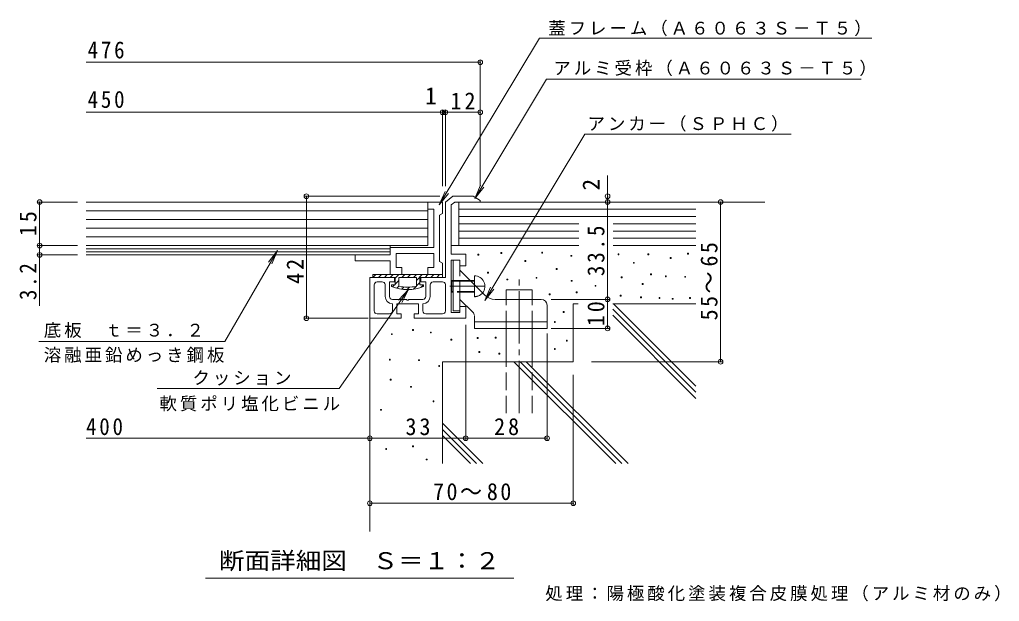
# Model space of a CAD drawing. Units: millimetres, scale not verified. Extents: x -291 to 354, y -273 to 228.
# Drawn here: x 17.1 to 354.3, y 28.2 to 228.4 of the extents above; entities that cross this region are included whole.
import ezdxf
from ezdxf.enums import TextEntityAlignment as Align

# ---------------------------------------------------------------- set-up
doc = ezdxf.new("R2010")
doc.units = ezdxf.units.MM
doc.header["$LTSCALE"] = 2
doc.header["$PDMODE"] = 32
doc.header["$PDSIZE"] = 1.6
doc.linetypes.add('CHAIN2', pattern=[12, 9, -1, 1, -1])
doc.linetypes.add('DASHED3', pattern=[4, 3, -1])
for name, color, linetype, lineweight in [('D-0', 3, 'Continuous', 9), ('D-1', 2, 'Continuous', 9), ('D-2', 3, 'Continuous', 9), ('D-4', 7, 'Continuous', 9), ('D-5', 7, 'Continuous', 9), ('D-6', 6, 'Continuous', 5)]:
    doc.layers.add(name, color=color, linetype=linetype, lineweight=lineweight)
doc.styles.add('ＭＳ ゴシック', font='')
doc.styles.get('ＭＳ ゴシック').set_extended_font_data('MS Gothic')

msp = doc.modelspace()

# ---------------------------------------------------------------- linework, layer by layer
at = {"layer": 'D-0', "color": 7}
for points in [[(196.826, 148.085), (196.826, 148.385), (197.126, 148.385), (197.126, 148.085)], [(174.877, 147.394), (174.877, 147.694), (175.177, 147.694), (175.177, 147.394)], [(182.745, 147.946), (182.745, 148.247), (183.045, 148.247), (183.045, 147.946)], [(191.028, 145.186), (191.028, 145.486), (191.328, 145.486), (191.328, 145.186)], [(206.903, 146.98), (206.903, 147.28), (207.203, 147.28), (207.203, 146.98)], [(223.123, 147.463), (223.123, 147.763), (223.423, 147.763), (223.423, 147.463)], [(233.338, 147.463), (233.338, 147.763), (233.638, 147.763), (233.638, 147.463)], [(241.068, 146.221), (241.068, 146.521), (241.368, 146.521), (241.368, 146.221)], [(247.004, 147.739), (247.004, 148.039), (247.304, 148.039), (247.304, 147.739)], [(201.795, 142.425), (201.795, 142.725), (202.095, 142.725), (202.095, 142.425)], [(228.368, 144.564), (228.368, 144.865), (228.668, 144.865), (228.668, 144.564)], [(178.19, 141.182), (178.19, 141.483), (178.49, 141.483), (178.49, 141.182)], [(184.816, 138.836), (184.816, 139.136), (185.116, 139.136), (185.116, 138.836)], [(194.893, 139.388), (194.893, 139.688), (195.193, 139.688), (195.193, 139.388)], [(206.972, 138.353), (206.972, 138.653), (207.272, 138.653), (207.272, 138.353)], [(224.227, 139.595), (224.227, 139.895), (224.527, 139.895), (224.527, 139.595)], [(234.304, 140.561), (234.304, 140.861), (234.604, 140.861), (234.604, 140.561)], [(239.412, 139.871), (239.412, 140.171), (239.711, 140.171), (239.711, 139.871)], [(246.038, 139.733), (246.038, 140.033), (246.337, 140.033), (246.337, 139.733)], [(215.185, 136.627), (215.185, 136.927), (215.485, 136.927), (215.485, 136.627)], [(231.405, 137.248), (231.405, 137.548), (231.705, 137.548), (231.705, 137.248)], [(199.448, 133.728), (199.448, 134.028), (199.748, 134.028), (199.748, 133.728)], [(208.697, 134.418), (208.697, 134.718), (208.997, 134.718), (208.997, 134.418)], [(223.813, 133.245), (223.813, 133.545), (224.113, 133.545), (224.113, 133.245)], [(230.853, 132.693), (230.853, 132.993), (231.153, 132.993), (231.153, 132.693)], [(237.203, 132.417), (237.203, 132.717), (237.503, 132.717), (237.503, 132.417)], [(241.758, 132.141), (241.758, 132.441), (242.058, 132.441), (242.058, 132.141)], [(247.694, 132.417), (247.694, 132.717), (247.994, 132.717), (247.994, 132.417)], [(204.211, 127.654), (204.211, 127.954), (204.511, 127.954), (204.511, 127.654)], [(152.411, 121.443), (152.411, 121.743), (152.711, 121.743), (152.711, 121.443)], [(201.174, 124.203), (201.174, 124.503), (201.474, 124.503), (201.474, 124.203)], [(145.116, 119.981), (145.116, 120.281), (145.416, 120.281), (145.416, 119.981)], [(158.508, 120.568), (158.508, 120.868), (158.808, 120.868), (158.808, 120.568)], [(165.548, 118.084), (165.548, 118.384), (165.848, 118.384), (165.848, 118.084)], [(174.636, 118.682), (174.636, 118.982), (174.935, 118.982), (174.935, 118.682)], [(180.847, 118.82), (180.847, 119.12), (181.147, 119.12), (181.147, 118.82)], [(205.315, 117.784), (205.315, 118.084), (205.615, 118.084), (205.615, 117.784)], [(201.174, 114.886), (201.174, 115.186), (201.474, 115.186), (201.474, 114.886)], [(144.414, 111.211), (144.414, 111.511), (144.714, 111.511), (144.714, 111.211)], [(154.412, 111.036), (154.412, 111.336), (154.712, 111.336), (154.712, 111.036)], [(175.188, 113.85), (175.188, 114.15), (175.488, 114.15), (175.488, 113.85)], [(182.09, 113.298), (182.09, 113.598), (182.39, 113.598), (182.39, 113.298)], [(161.384, 109.019), (161.384, 109.319), (161.683, 109.319), (161.683, 109.019)], [(144.685, 104.363), (144.685, 104.663), (144.985, 104.663), (144.985, 104.363)], [(151.725, 101.878), (151.725, 102.178), (152.025, 102.178), (152.025, 101.878)], [(159.451, 96.871), (159.451, 97.171), (159.751, 97.171), (159.751, 96.871)], [(141.368, 93.972), (141.368, 94.272), (141.667, 94.272), (141.667, 93.972)], [(152.411, 81.41), (152.411, 81.711), (152.711, 81.711), (152.711, 81.41)], [(143.162, 80.444), (143.162, 80.744), (143.462, 80.744), (143.462, 80.444)], [(157.104, 76.855), (157.104, 77.155), (157.404, 77.155), (157.404, 76.855)]]:
    msp.add_lwpolyline(points, close=True, dxfattribs=at)
at = {"layer": 'D-1'}
for p, q in [((166.883, 165.638), (165.681, 164.677)), ((166.883, 165.638), (175.681, 165.638)), ((175.681, 166.138), (175.681, 165.638)), ((166.381, 145.638), (166.381, 128.138)), ((168.681, 142.138), (177.216, 133.602)), ((137.681, 139.638), (137.681, 125.638)), ((146.431, 139.638), (137.681, 139.638)), ((138.681, 140.638), (138.681, 139.638)), ((138.681, 139.638), (139.681, 140.638)), ((162.681, 140.638), (138.681, 140.638)), ((140.681, 139.638), (141.681, 140.638)), ((142.681, 139.638), (143.681, 140.638)), ((144.681, 139.638), (145.681, 140.638)), ((146.431, 139.388), (147.681, 140.638)), ((146.431, 139.638), (146.431, 137.138)), ((146.431, 137.388), (147.681, 138.638)), ((147.681, 139.638), (147.681, 136.638)), ((153.681, 139.638), (147.681, 139.638)), ((148.681, 139.638), (149.681, 140.638)), ((150.681, 139.638), (151.681, 140.638)), ((152.681, 139.638), (153.681, 140.638)), ((153.681, 138.638), (155.681, 140.638)), ((153.681, 136.638), (153.681, 139.638)), ((154.931, 139.637), (162.681, 139.638)), ((154.931, 137.138), (154.931, 139.638)), ((156.681, 139.638), (157.681, 140.638)), ((158.681, 139.638), (159.681, 140.638)), ((160.681, 139.638), (161.681, 140.638)), ((162.681, 139.638), (162.681, 140.638)), ((165.931, 138.638), (165.681, 138.388)), ((166.381, 138.388), (165.681, 138.388)), ((166.381, 138.638), (165.931, 138.638)), ((173.681, 138.638), (172.181, 138.638)), ((173.681, 138.388), (172.431, 138.388)), ((173.681, 137.138), (173.681, 140.238)), ((139.181, 137.138), (139.181, 128.138)), ((141.931, 138.138), (140.181, 138.138)), ((142.931, 133.138), (142.931, 137.138)), ((145.181, 137.138), (145.181, 136.538)), ((146.431, 137.138), (145.181, 137.138)), ((145.471, 136.428), (146.181, 137.138)), ((147, 135.958), (147.681, 136.638)), ((148.679, 135.636), (149.419, 136.376)), ((150.547, 135.504), (151.38, 136.337)), ((152.679, 135.636), (154.931, 137.888)), ((156.181, 137.138), (154.931, 137.138)), ((155.253, 136.21), (156.181, 137.138)), ((156.181, 136.538), (156.181, 137.138)), ((158.431, 137.138), (158.431, 133.138)), ((162.681, 138.138), (159.431, 138.138)), ((163.681, 128.138), (163.681, 137.138)), ((165.931, 134.638), (165.681, 134.888)), ((166.381, 134.888), (165.681, 134.888)), ((155.931, 132.138), (150.981, 132.138)), ((166.381, 134.638), (165.931, 134.638)), ((173.095, 127.724), (168.681, 132.138)), ((180.752, 132.138), (196.681, 132.138)), ((145.431, 128.138), (145.431, 130.638)), ((154.431, 130.638), (146.931, 130.638)), ((155.931, 130.638), (155.931, 128.138)), ((166.381, 128.138), (168.681, 128.138)), ((198.681, 130.138), (198.681, 122.138)), ((140.181, 127.138), (144.431, 127.138)), ((156.931, 127.138), (162.681, 127.138)), ((173.681, 122.138), (173.681, 126.31)), ((198.681, 124.438), (173.681, 124.438)), ((198.681, 122.138), (173.681, 122.138))]:
    msp.add_line(p, q, dxfattribs=at)
at = {"layer": 'D-1', "linetype": 'DASHED3'}
for p, q in [((168.681, 132.138), (168.681, 142.138)), ((165.931, 138.638), (165.931, 134.638)), ((172.181, 138.638), (166.381, 138.638)), ((172.431, 138.388), (166.381, 138.388)), ((173.681, 134.888), (166.381, 134.888)), ((173.681, 133.038), (173.681, 137.138)), ((173.681, 134.638), (166.381, 134.638))]:
    msp.add_line(p, q, dxfattribs=at)
at = {"layer": 'D-1', "linetype": 'CHAIN2'}
msp.add_line((177.28, 136.638), (165.196, 136.638), dxfattribs=at)
at = {"layer": 'D-1'}
for points in [[(175.681, 166.138), (173.181, 167.638), (166.181, 167.638), (163.681, 165.638), (163.681, 139.638), (155.181, 139.638), (155.181, 138.138), (156.931, 138.138), (156.931, 133.138)], [(168.681, 143.638), (170.681, 143.638), (170.681, 147.638), (165.681, 147.638), (165.681, 164.677)], [(168.681, 132.138), (168.681, 127.638), (165.681, 127.638), (165.681, 145.638), (168.681, 145.638), (168.681, 142.138)], [(144.431, 133.138), (144.431, 138.138), (146.181, 138.138), (146.181, 139.638)], [(150.981, 132.138), (150.981, 131.838), (150.381, 131.838), (150.381, 132.138), (145.431, 132.138)], [(137.681, 125.638), (148.431, 125.638), (148.431, 127.138), (146.931, 127.138), (146.931, 130.638)], [(154.431, 130.638), (154.431, 127.138), (152.931, 127.138), (152.931, 125.638), (170.681, 125.638), (170.681, 129.638), (168.681, 129.638)]]:
    msp.add_lwpolyline(points, dxfattribs=at)
for centre, radius, start, end in [((173.681, 136.638), 3.6, 320.63649, 90), ((140.181, 137.138), 1, 90, 180), ((141.931, 137.138), 1, 7.01646, 90), ((150.681, 150.638), 15.135, 248.69067, 291.30931), ((150.681, 150.638), 14.318, 257.90526, 282.09473), ((159.431, 137.138), 1, 90, 180), ((162.681, 137.138), 1, 7.01646, 90), ((145.431, 133.138), 2.5, 180, 270), ((145.431, 133.138), 1, 180, 270), ((155.931, 133.138), 1, 270, 0), ((155.931, 133.138), 2.5, 270, 0), ((180.752, 137.138), 5, 225, 270), ((196.681, 130.138), 2, 0, 90), ((140.181, 128.138), 1, 180, 270), ((144.431, 128.138), 1, 270, 0), ((156.931, 128.138), 1, 180, 270), ((162.681, 128.138), 1, 270, 0), ((171.681, 126.31), 2, 7.01646, 45)]:
    msp.add_arc(centre, radius, start, end, dxfattribs=at)
at = {"layer": 'D-1', "linetype": 'DASHED3'}
msp.add_arc((173.681, 136.638), 3.6, 270, 320.63649, dxfattribs=at)
at = {"layer": 'D-2'}
for p, q in [((162.681, 165.638), (40, 165.638)), ((157.681, 165.638), (157.681, 150.638)), ((162.681, 161.638), (162.681, 165.638)), ((157.681, 162.638), (40, 162.638)), ((157.681, 163.138), (159.681, 163.138)), ((159.681, 163.138), (159.681, 149.938)), ((157.681, 159.638), (40, 159.638)), ((161.681, 161.138), (162.681, 161.638)), ((161.681, 145.138), (161.681, 161.138)), ((157.681, 156.638), (40, 156.638)), ((157.681, 153.638), (40, 153.638)), ((157.681, 150.638), (40, 150.638)), ((144.681, 149.571), (40, 149.571)), ((144.681, 148.505), (40, 148.505)), ((144.681, 150.638), (144.681, 147.438)), ((159.681, 149.938), (144.681, 149.938)), ((144.681, 147.438), (40, 147.438)), ((132.681, 147.438), (132.681, 145.438)), ((132.681, 145.438), (144.681, 145.438)), ((146.681, 147.938), (159.681, 147.938)), ((146.681, 143.138), (146.681, 147.938)), ((159.681, 147.938), (159.681, 143.138)), ((162.681, 144.638), (161.681, 145.138)), ((148.681, 143.138), (146.681, 143.138)), ((148.681, 143.138), (148.681, 140.638)), ((159.681, 143.138), (157.681, 143.138)), ((157.681, 143.138), (157.681, 140.638)), ((162.681, 144.638), (162.681, 140.638)), ((157.681, 140.638), (162.681, 140.638))]:
    msp.add_line(p, q, dxfattribs=at)
msp.add_lwpolyline([(144.681, 145.438), (144.681, 140.638), (148.681, 140.638)], dxfattribs=at)
at = {"layer": 'D-4'}
for p, q in [((40, 213.722), (175.681, 213.722)), ((175.681, 171.1), (175.681, 214.322)), ((40, 196.513), (175.681, 196.513)), ((162.681, 171.1), (162.681, 197.113)), ((163.681, 171.1), (163.681, 197.113)), ((219.486, 122.138), (219.486, 174.727)), ((37.017, 165.638), (23.434, 165.638)), ((24.034, 129.857), (24.034, 165.638)), ((161.723, 167.638), (115.249, 167.638)), ((115.849, 125.638), (115.849, 167.638)), ((258.4, 110.638), (258.4, 165.638)), ((37.017, 150.638), (23.434, 150.638)), ((37.017, 147.438), (23.434, 147.438)), ((200.051, 132.138), (220.086, 132.138)), ((137.119, 125.638), (115.249, 125.638)), ((170.681, 123.365), (170.681, 83.721)), ((200.051, 122.138), (220.086, 122.138)), ((198.681, 120.436), (198.681, 83.721)), ((213.99, 110.638), (259, 110.638)), ((207.681, 106.135), (207.681, 61.358)), ((40, 84.321), (198.681, 84.321)), ((137.681, 61.958), (207.681, 61.958)), ((81.081, 36.154), (187.186, 36.154))]:
    msp.add_line(p, q, dxfattribs=at)
for p in [(175.681, 213.722), (162.681, 196.513), (163.681, 196.513), (175.681, 196.513), (24.034, 165.638), (115.849, 167.638), (219.486, 167.638), (219.486, 165.638), (258.4, 165.638), (24.034, 150.638), (24.034, 147.438), (219.486, 132.138), (115.849, 125.638), (219.486, 122.138), (258.4, 110.638), (137.681, 84.321), (170.681, 84.321), (198.681, 84.321), (137.681, 61.958), (207.681, 61.958)]:
    msp.add_point(p, dxfattribs=at)
at = {"layer": 'D-5'}
for p, q in [((161.586, 164.675), (196.065, 221.985)), ((310.452, 221.985), (196.065, 221.985)), ((177.218, 131.72), (211.697, 189.03)), ((211.697, 189.03), (282.697, 189.03)), ((161.586, 164.675), (163.583, 169.259)), ((173.786, 166.845), (175.782, 171.43)), ((173.786, 166.845), (176.901, 170.757)), ((161.586, 164.675), (164.701, 168.587)), ((87.747, 117.646), (105.848, 148.953)), ((105.848, 148.953), (102.802, 144.988)), ((105.848, 148.953), (103.932, 144.334)), ((127.154, 101.507), (150.938, 135.505)), ((150.938, 135.505), (147.562, 131.818)), ((150.938, 135.505), (148.631, 131.069)), ((177.218, 131.72), (179.215, 136.304)), ((177.218, 131.72), (180.333, 135.631)), ((23.723, 117.646), (87.747, 117.646)), ((127.154, 101.507), (64.468, 101.507))]:
    msp.add_line(p, q, dxfattribs=at)
msp.add_lwpolyline([(173.786, 166.845), (198.504, 207.93), (306.77, 207.93)], dxfattribs=at)
at = {"layer": 'D-6'}
for p, q in [((168.261, 150.638), (168.261, 165.638)), ((175.681, 165.638), (273.587, 165.638)), ((168.261, 163.138), (249.899, 163.138)), ((168.261, 160.638), (249.899, 160.638)), ((168.261, 158.138), (209.615, 158.138)), ((168.261, 155.638), (209.615, 155.638)), ((221.431, 158.138), (249.899, 158.138)), ((221.431, 155.638), (249.899, 155.638)), ((168.261, 153.138), (209.615, 153.138)), ((221.431, 153.138), (249.899, 153.138)), ((165.681, 150.638), (209.585, 150.638)), ((221.431, 150.638), (249.899, 150.638)), ((184.561, 135.404), (193.561, 135.404)), ((184.561, 132.138), (184.561, 135.404)), ((193.561, 132.138), (193.561, 135.404)), ((207.681, 130.638), (207.681, 110.638)), ((207.681, 130.638), (209.378, 130.638)), ((221.287, 130.638), (249.899, 130.638)), ((221.287, 128.76), (249.899, 100.147)), ((221.53, 130.638), (249.899, 102.269)), ((137.681, 125.638), (137.681, 52.29)), ((221.287, 126.638), (249.899, 98.026)), ((184.561, 110.638), (184.561, 122.138)), ((193.561, 110.638), (193.561, 122.138)), ((162.681, 110.638), (207.681, 110.638)), ((162.681, 110.638), (162.681, 75.638)), ((187.287, 110.638), (222.287, 75.638)), ((189.409, 110.638), (224.409, 75.638)), ((191.53, 110.638), (226.53, 75.638)), ((162.681, 89.487), (176.53, 75.638)), ((162.681, 87.366), (174.409, 75.638)), ((162.681, 85.244), (172.287, 75.638))]:
    msp.add_line(p, q, dxfattribs=at)
at = {"layer": 'D-6', "linetype": 'CHAIN2'}
msp.add_line((189.061, 92.927), (189.061, 139.367), dxfattribs=at)
at = {"layer": 'D-6', "linetype": 'DASHED3'}
for p, q in [((184.561, 122.138), (184.561, 132.138)), ((193.561, 122.138), (193.561, 132.138)), ((184.561, 92.927), (184.561, 110.638)), ((193.561, 92.927), (193.561, 110.638))]:
    msp.add_line(p, q, dxfattribs=at)

# ---------------------------------------------------------------- texts
at = {"layer": 'D-4', "color": 2, "style": 'ＭＳ ゴシック'}
msp.add_text('1', height=5.865, dxfattribs=at).set_placement((156.667, 197.513), align=Align.BOTTOM_LEFT)
msp.add_text('2', height=5.865, rotation=90, dxfattribs=at).set_placement((218.486, 169.602), align=Align.BOTTOM_LEFT)
at = {"layer": 'D-4', "color": 2, "style": 'ＭＳ ゴシック', "width": 1.1}
msp.add_text('断面詳細図\u3000Ｓ＝１：２', height=5.865, dxfattribs=at).set_placement((85.77, 37.498), align=Align.BOTTOM_LEFT)
at = {"layer": 'D-4', "color": 2, "char_height": 5.865, "attachment_point": 7, "style": 'ＭＳ ゴシック'}
for s, insert in [('\\T1.27;\\W0.9;476', (40.542, 214.972)), ('\\T1.27;\\W0.9;450', (40.542, 197.94)), ('\\T1.27;\\W0.95;12', (165.431, 197.513)), ('\\T1.27;\\W0.9;400', (40, 85.343)), ('\\T1.27;\\W0.95;33', (149.931, 85.321)), ('\\T1.27;\\W0.95;28', (180.431, 85.321)), ('\\T1.22;\\W0.95;70～80', (159.431, 62.958))]:
    msp.add_mtext(s, dxfattribs=dict(at, insert=insert))
at = {"layer": 'D-4', "color": 2, "char_height": 5.865, "attachment_point": 7, "rotation": 90, "style": 'ＭＳ ゴシック'}
for s, insert in [('\\T1.27;\\W0.95;15', (23.034, 153.888)), ('\\T1.28;\\W0.9;33.5', (218.486, 140.138)), ('\\T1.22;\\W0.95;55～65', (257.4, 124.888)), ('\\T1.27;\\W0.95;42', (114.849, 137.466)), ('\\T1.27;\\W0.9;3.2', (23.034, 131.888)), ('\\T1.27;\\W0.95;10', (218.486, 122.888))]:
    msp.add_mtext(s, dxfattribs=dict(at, insert=insert))
at = {"layer": 'D-4', "insert": (198.066, 28.175), "char_height": 4.399, "attachment_point": 7, "style": 'ＭＳ ゴシック'}
msp.add_mtext('\\T1.17;処理：陽極酸化塗装複合皮膜処理（アルミ材のみ）', dxfattribs=at)
at = {"layer": 'D-5', "char_height": 4.399, "attachment_point": 7, "style": 'ＭＳ ゴシック'}
for s, insert in [('\\T1.17;蓋フレーム（Ａ６０６３Ｓ－Ｔ５）', (199.075, 222.706)), ('\\T1.17;アルミ受枠（Ａ６０６３Ｓ－Ｔ５）', (200.841, 208.965)), ('\\T1.17;アンカー（ＳＰＨＣ）', (212.585, 189.839)), ('\\T1.17;底板\u3000ｔ＝３．２', (25.47, 118.839)), ('\\T1.17;溶融亜鉛めっき鋼板', (25.47, 110.31)), ('\\T1.17;クッション', (76.626, 102.47)), ('\\T1.17;軟質ポリ塩化ビニル', (65.277, 93.553))]:
    msp.add_mtext(s, dxfattribs=dict(at, insert=insert))

doc.saveas('drawing.dxf')
